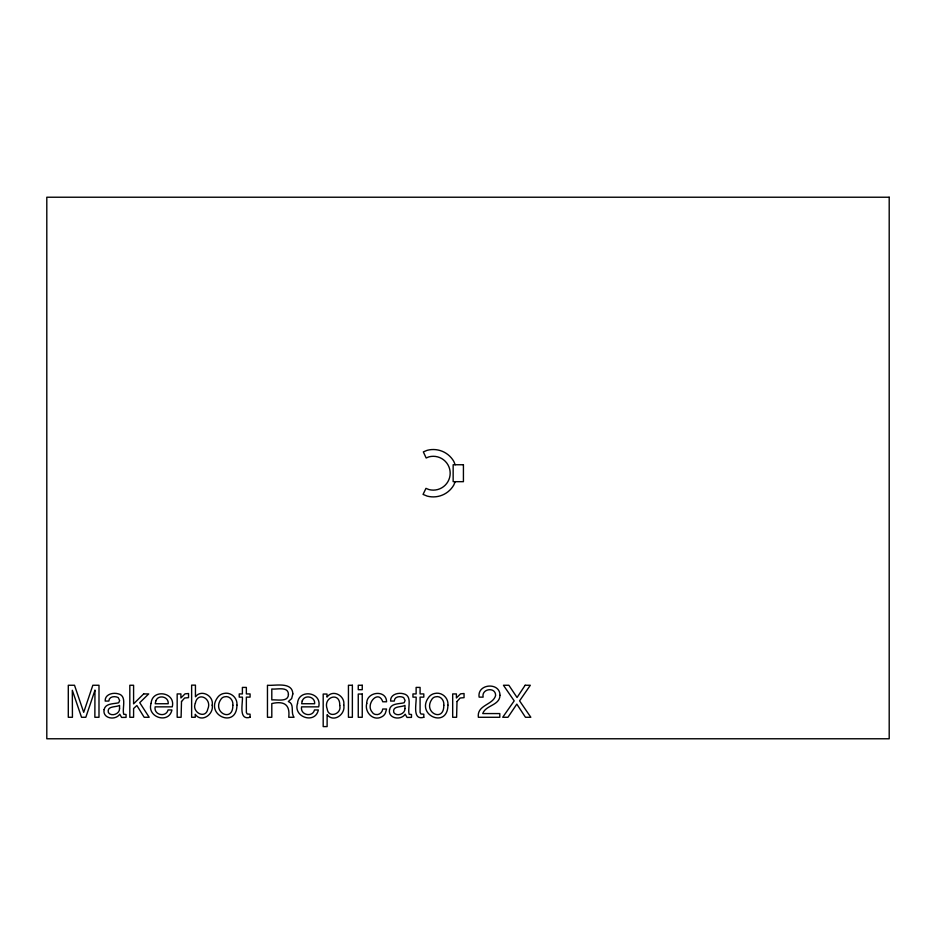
<?xml version="1.0" encoding="UTF-8"?>
<svg xmlns="http://www.w3.org/2000/svg" width="936" height="936" viewBox="0 0 936 936"><rect width="100%" height="100%" fill="white"/><g stroke="black" fill="none" stroke-linecap="round" stroke-linejoin="round"><path stroke-width="1.4" d="M455.177 481.677L453.784 485.059A23.692 23.692 0 0 1 427.132 496.092L423.06 494.407L425.974 488.358L428.887 489.551A16.918 16.918 0 0 0 450.181 473.206A16.918 16.918 0 0 0 428.887 456.873L426.172 457.996L423.329 451.901L427.132 450.333A23.692 23.692 0 0 1 453.784 461.366L455.177 464.747M94.957 690.265L94.864 717.28L98.994 717.28L98.994 685.257L92.839 685.257L83.702 712.331L74.506 685.257L68.293 685.257L68.293 717.28L72.435 717.28L72.318 690.265L81.526 717.28L85.819 717.28L94.957 690.265M339.745 705.463C342.096 714.121 328.325 718.708 327.167 708.926C322.756 696.864 340.341 691.283 339.745 705.463M195.355 703.24C191.295 712.296 205.651 719.761 207.78 709.09C212.495 698.677 197.66 690.862 195.355 703.24M212.191 705.159C214.028 714.437 201.357 723.2 195.25 714.297L195.25 717.28L191.634 717.28L191.634 685.14L195.448 685.14L195.448 696.77C201.404 688.837 214.04 695.893 212.191 705.159M236.937 705.112C236.773 729.542 203.674 714.73 218.17 696.747A9.641 9.641 0 0 1 223.798 693.471C230.829 691.716 237.721 697.963 236.937 705.112M366.772 703.345C364.233 712.109 373.3 721.668 381.9 716.754A8.014 8.014 0 0 0 385.433 713.033L386.568 709.02L382.754 709.02C382.297 712.53 379.033 715.385 375.43 714.449A4.809 4.809 0 0 1 372.247 712.202C365.005 704.27 378.401 688.978 382.754 701.778L386.568 701.778C386.416 689.282 366.385 691.61 366.772 703.345M447.911 705.112C447.736 729.542 414.636 714.73 429.133 696.747A9.641 9.641 0 0 1 434.772 693.471C441.792 691.716 448.695 697.963 447.911 705.112M151.117 703.369C146.402 717.152 168.866 724.534 171.92 709.956L168.059 709.956C166.163 717.725 153.539 715.139 155.13 706.855L172.247 706.855C175.991 692.02 152.041 688.475 151.117 703.369M297.543 703.369C292.828 717.152 315.303 724.534 318.345 709.956L314.496 709.956C312.589 717.725 299.965 715.139 301.567 706.855L318.673 706.855C322.429 692.02 298.467 688.475 297.543 703.369M343.746 705.089C345.805 714.297 333.59 723.154 327.12 714.659L327.12 726.593L323.189 726.593L323.189 694.044L327.003 694.044L327.003 697.133C332.69 688.779 345.478 695.846 343.746 705.089M288.44 694.301C288.522 702.597 276.635 699.344 271.803 699.929L271.803 688.978C276.623 689.727 288.229 686.029 288.44 694.301M104.107 709.617C102.281 718.614 115.479 720.778 119.749 714.191L121.61 717.421L126.067 717.385L126.067 714.496L123.727 714.25C121.867 708.002 127.553 695.682 117.959 693.751C112.741 692.324 104.738 694.407 105.183 701.064L108.845 701.064C108.939 696.349 114.964 695.846 118.228 697.577L119.656 700.491L118.72 702.76C113.853 704.059 105.417 703.088 104.107 709.617M389.54 709.617C387.715 718.614 400.9 720.778 405.171 714.191L407.043 717.421L411.489 717.385L411.489 714.496L409.149 714.25C407.289 708.002 412.975 695.682 403.393 693.751C398.163 692.324 390.172 694.407 390.605 701.064L394.267 701.064C394.372 696.349 400.386 695.846 403.662 697.577L405.089 700.491L404.141 702.76C399.274 704.059 390.85 703.088 389.54 709.617M499.953 695.308C499.906 705.498 485.62 705.089 482.742 713.571L499.801 713.571L499.801 717.28L478.366 717.28C476.716 704.843 493.155 705.089 495.612 695.483C495.764 686.615 481.303 688.557 483.116 697.133L479.127 697.133C476.939 683.537 500.187 681.934 499.953 695.308M232.842 705.229C233.204 722.908 211.782 712.542 220.849 699.426A5.335 5.335 0 0 1 224.406 696.852C229.507 695.389 233.497 700.385 232.842 705.229M443.804 705.229C444.167 722.908 422.756 712.542 431.812 699.426A5.335 5.335 0 0 1 435.369 696.852C440.482 695.389 444.46 700.385 443.804 705.229M292.839 693.892L291.658 698.595L288.323 701.544C294.407 703.755 291.014 711.325 293.214 715.853L294.068 717.28L288.744 717.28C290.16 704.761 284.439 700.725 271.803 703.544L271.803 717.28L267.462 717.28L267.462 685.257C275.032 685.983 292.383 681.373 292.839 693.892M119.551 708.564C119.867 713.899 111.396 717.07 108.389 712.588C106.599 705.65 115.783 707.476 119.551 705.405L119.551 708.564M404.972 708.564C405.288 713.899 396.817 717.07 393.822 712.588C392.02 705.65 401.205 707.476 404.972 705.405L404.972 708.564M181.502 701.509L181.104 717.28L177.173 717.28L177.173 693.927L180.905 693.927L180.905 697.963L185.071 693.833L188.534 693.517L188.534 697.659L184.626 698.022L181.502 701.509M457.002 701.509L456.604 717.28L452.685 717.28L452.685 693.927L456.405 693.927L456.405 697.963L460.582 693.833L464.045 693.517L464.045 697.659L460.126 698.022L457.002 701.509M155.785 700.994L155.236 703.743L168.211 703.743C168.983 696.489 158.032 694.173 155.785 700.994M302.211 700.994L301.673 703.743L314.648 703.743C315.409 696.489 304.469 694.173 302.211 700.994M525.154 685.257L517.046 697.507L508.868 685.257L503.439 685.257L514.192 700.865L502.714 717.28L507.955 717.28L516.824 704.118L525.459 717.28L530.841 717.28L519.574 700.865L530.326 685.257L525.154 685.257M143.664 693.927L133.591 703.849L133.591 685.257L129.823 685.257L129.823 717.28L133.591 717.28L133.591 708.517L136.878 705.51L144.167 717.28L149.175 717.28L139.733 702.679L148.684 693.927L143.664 693.927M250.087 717.28C238.177 720.732 242.986 703.076 242.389 697.133L239.23 697.133L239.23 693.927L242.389 693.927L242.389 687.41L246.355 687.41L246.355 693.927L250.087 693.927L250.087 697.133L246.355 697.133L246.355 712.378L247.186 714.016L250.087 714.191L250.087 717.28M423.809 717.28C411.899 720.732 416.707 703.076 416.122 697.133L412.951 697.133L412.951 693.927L416.122 693.927L416.122 687.41L420.089 687.41L420.089 693.927L423.809 693.927L423.809 697.133L420.089 697.133L420.089 712.378L420.907 714.016L423.809 714.191L423.809 717.28M889.2 197.227L46.8 197.227L46.8 738.773L889.2 738.773L889.2 197.227M463.425 464.747L453.153 464.747L453.153 481.677L463.425 481.677L463.425 464.747M352.369 685.257L348.438 685.257L348.438 717.28L352.369 717.28L352.369 685.257M362.244 685.257L358.254 685.257L358.254 689.703L362.244 689.703L362.244 685.257M362.244 694.044L358.254 694.044L358.254 717.28L362.244 717.28L362.244 694.044"/></g></svg>
